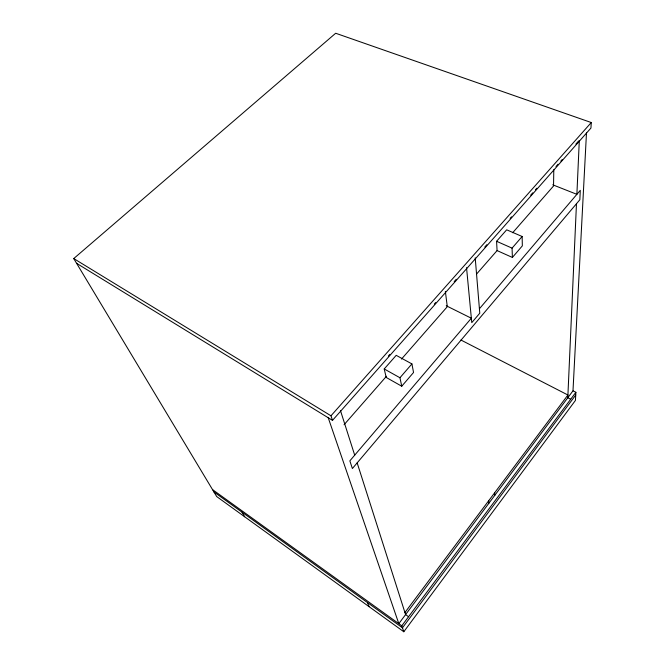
<?xml version="1.0" encoding="UTF-8"?>
<svg xmlns="http://www.w3.org/2000/svg" width="665" height="665" viewBox="0 0 665 665"><rect width="100%" height="100%" fill="white"/><g stroke="black" fill="none" stroke-linecap="round" stroke-linejoin="round"><path stroke-width="1" d="M553.804 169.65L553.529 186L512.673 232.742M576.472 203.748L567.794 397.753L570.695 399.258M579.282 140.93L576.888 194.33L552.74 184.804M586.488 132.817L572.989 390.812L398.809 623.654L328.219 417.736M573.122 390.879L575.89 392.292L575.425 400.438L403.805 631.75L216.707 496.564L73.74 258.569L335.675 33.25L591.26 122.535L590.944 128.054L332.508 420.371L76.591 263.315M403.805 631.75L401.801 625.807L575.89 392.292M575.732 395.027L402.475 627.81L213.931 491.942M404.927 612.532L567.918 395.01L460.928 340.015M479.415 308.76L580.296 190.323L579.838 199.766L352.384 468.526L349.848 460.862L471.344 318.227L446.24 305.75M401.751 386.215L413.547 372.483L411.918 363.913L396.199 355.334L384.22 368.959L386.199 377.446L401.751 386.215L399.948 377.753L384.22 368.959M512.391 257.446L522.341 245.867L522.141 236.499L506.68 229.807L496.572 241.287L497.079 250.589L512.391 257.446L512.067 248.136L522.141 236.499M399.948 377.753L411.918 363.913M344.063 424.744L386.448 376.274M401.494 359.075L447.296 306.698L445.359 291.386M476.581 274.038L497.013 250.663M388.368 356.016L389.74 354.462M434.312 304.088L435.683 302.542M454.195 281.611L456.257 279.292M484.793 247.031L486.855 244.712M510.138 218.386L511.51 216.84M530.687 195.169L532.74 192.842M535.475 189.749L536.846 188.203M556.023 166.524L558.076 164.205M560.819 161.105L562.191 159.558M575.89 144.081L578.625 140.98M332.508 420.371L330.971 415.791L591.26 122.535M496.572 241.287L512.067 248.136M73.74 258.569L330.971 415.791M408.576 616.713L405.584 614.593L357.163 462.882M212.526 489.606L401.801 625.807M242.077 512.225L244.662 516.763M367.471 602.59L369.108 606.68M340.488 410.646L354.703 455.168M466.539 267.646L471.768 322.633L479.781 313.19L475.209 257.854M488.692 500.737L488.925 503.181M494.635 492.815L494.835 495.284"/></g></svg>
